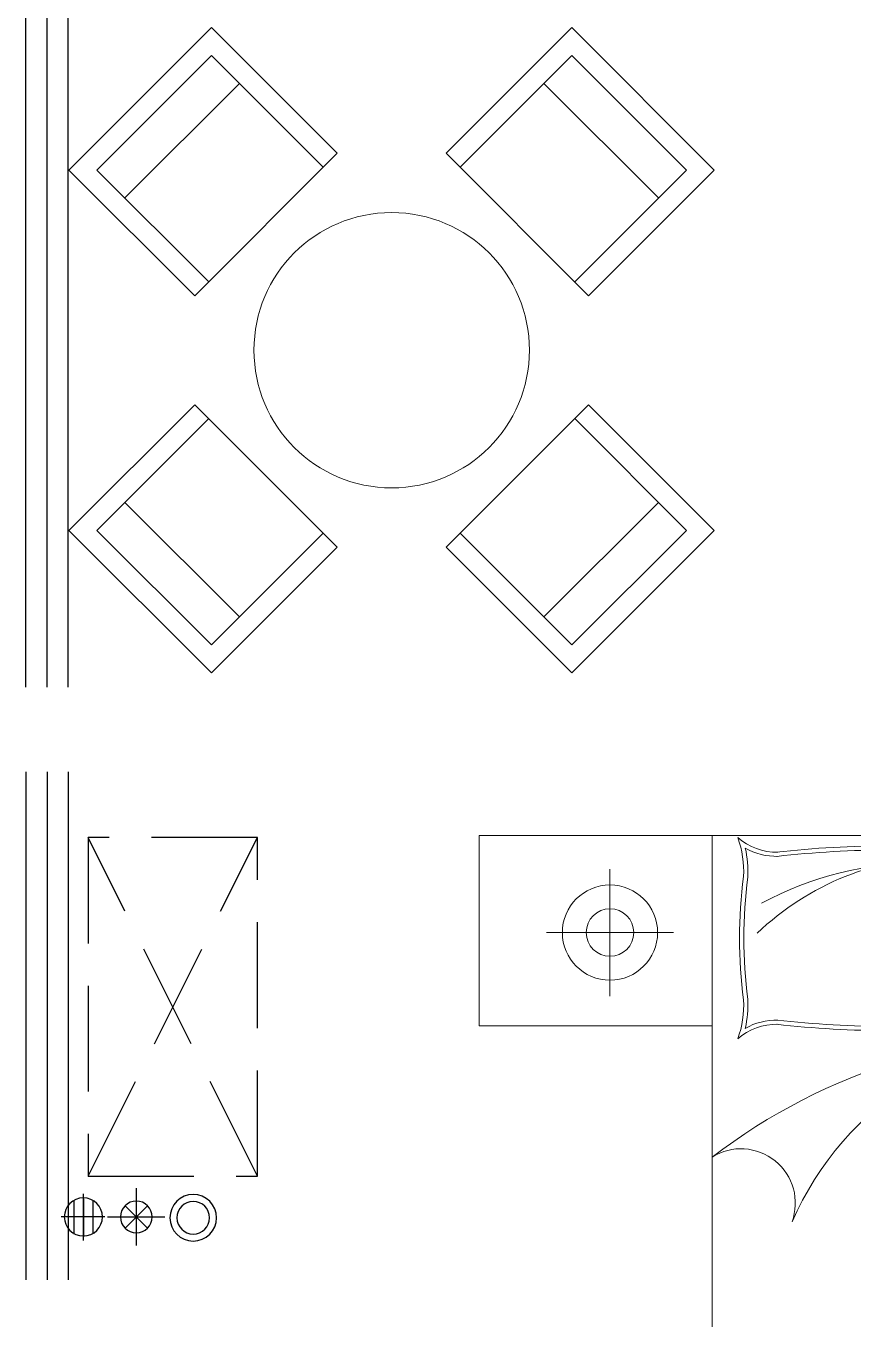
# Model space of a CAD drawing. Extents: x 72956 to 162056, y -6841 to 35159.
# Drawn here: x 84051 to 86005, y 15295 to 18351 of the extents above; entities that cross this region are included whole.
import ezdxf

# ---------------------------------------------------------------- set-up
doc = ezdxf.new("R2010")
doc.units = 0
doc.header["$LTSCALE"] = 1000
doc.header["$MEASUREMENT"] = 0
doc.linetypes.add('DASH', pattern=[0.35, 0.25, -0.1])
doc.layers.get('0').update_dxf_attribs({"linetype": 'CONTINUOUS'})
for name, color, linetype in [('-厨卫', 154, 'CONTINUOUS'), ('-阳台栏杆', 152, 'CONTINUOUS'), ('A-AD-ARCH-AXIS', 1, 'CONTINUOUS'), ('A-AE-PIPE-ROOF', 10, 'CONTINUOUS'), ('A-AE-PIPE-SMAL', 51, 'CONTINUOUS'), ('A-WE-HOLE-TOLT', 14, 'CONTINUOUS'), ('AC', 33, 'CONTINUOUS'), ('fenshua', 233, 'CONTINUOUS'), ('改动', 1, 'CONTINUOUS')]:
    doc.layers.add(name, color=color, linetype=linetype)
doc.layers.add('-家具', color=44, linetype='CONTINUOUS', lineweight=9)

# ---------------------------------------------------------------- blocks, each defined once
blk = doc.blocks.new('4565767887yhj')
at = {"layer": 'AC', "linetype": 'DASH'}
for p, q in [((280735.2, 132575), (279935.2, 132175)), ((280735.2, 132175), (279935.2, 132575))]:
    blk.add_line(p, q, dxfattribs=at)
blk.add_lwpolyline([(279935.2, 132575), (280735.2, 132575), (280735.2, 132175), (279935.2, 132175)], close=True, dxfattribs=at)
blk = doc.blocks.new('w-p-r')
for radius in [55, 38.5]:
    blk.add_circle((0, 0), radius)
blk = doc.blocks.new('kongtiao')
at = {"layer": 'A-AD-ARCH-AXIS'}
for p, q in [((113322.9, 10563.1), (113322.9, 10666.3)), ((113379, 10613.6), (113268.4, 10613.6)), ((113322.9, 10556.3), (113322.9, 10420.8)), ((113255.2, 10488.6), (113390.7, 10488.6))]:
    blk.add_line(p, q, dxfattribs=at)
at = {"layer": 'A-AE-PIPE-SMAL'}
for p, q in [((113349.5, 10515.1), (113296.4, 10462.1)), ((113296.4, 10515.1), (113349.5, 10462.1)), ((113322.9, 10526.1), (113322.9, 10451.1)), ((113285.4, 10488.6), (113360.4, 10488.6))]:
    blk.add_line(p, q, dxfattribs=at)
blk.add_circle((113322.9, 10488.6), 37.5, dxfattribs=at)
at = {"layer": 'A-WE-HOLE-TOLT'}
for p, q in [((113285.9, 10636.1), (113363.8, 10636.1)), ((113279.9, 10613.6), (113369.9, 10613.6)), ((113284, 10591.1), (113361.9, 10591.1))]:
    blk.add_line(p, q, dxfattribs=at)
blk.add_circle((113322.9, 10613.6), 45, dxfattribs=at)
at = {"layer": 'A-AE-PIPE-ROOF'}
blk.add_blockref('w-p-r', (113324.9, 10354), dxfattribs=at)
at = {"layer": '改动', "linetype": 'ByBlock'}
blk.add_blockref('4565767887yhj', (-167508.4, -121972.7), dxfattribs=at)
blk = doc.blocks.new('yy')
at = {"layer": '-家具'}
for p, q in [((173993.8, 107019.3, 174879.8), (174330.4, 107355.8, 174879.8)), ((174330.4, 107355.8, 174879.8), (174627.4, 107058.9, 174879.8)), ((174884.8, 107058.9, 174879.8), (175181.8, 107355.8, 174879.8)), ((175181.8, 107355.8, 174879.8), (175518.3, 107019.3, 174879.8)), ((174059.8, 107019.3, 174879.8), (174330.4, 107289.9, 174879.8)), ((174330.4, 107289.9, 174879.8), (174594.4, 107025.9, 174879.8)), ((174917.8, 107025.9, 174879.8), (175181.8, 107289.9, 174879.8)), ((175181.8, 107289.9, 174879.8), (175452.3, 107019.3, 174879.8)), ((174125.8, 106953.3, 174879.8), (174396.4, 107223.9, 174879.8)), ((175115.8, 107223.9, 174879.8), (175386.3, 106953.3, 174879.8)), ((174627.4, 107058.9, 174879.8), (174290.8, 106722.3, 174879.8)), ((175221.4, 106722.3, 174879.8), (174884.8, 107058.9, 174879.8)), ((174290.8, 106722.3, 174879.8), (173993.8, 107019.3, 174879.8)), ((174323.8, 106755.3, 174879.8), (174059.8, 107019.3, 174879.8)), ((175452.3, 107019.3, 174879.8), (175188.4, 106755.3, 174879.8)), ((175518.3, 107019.3, 174879.8), (175221.4, 106722.3, 174879.8)), ((173993.8, 106167.9, 174879.8), (174290.8, 106464.9, 174879.8)), ((174290.8, 106464.9, 174879.8), (174627.4, 106128.3, 174879.8)), ((174884.8, 106128.3, 174879.8), (175221.4, 106464.9, 174879.8)), ((175221.4, 106464.9, 174879.8), (175518.3, 106167.9, 174879.8)), ((174059.8, 106167.9, 174879.8), (174323.8, 106431.9, 174879.8)), ((175188.4, 106431.9, 174879.8), (175452.3, 106167.9, 174879.8)), ((174396.4, 105963.3, 174879.8), (174125.8, 106233.9, 174879.8)), ((175386.3, 106233.9, 174879.8), (175115.8, 105963.3, 174879.8)), ((174330.4, 105831.3, 174879.8), (173993.8, 106167.9, 174879.8)), ((174330.4, 105897.3, 174879.8), (174059.8, 106167.9, 174879.8)), ((174594.4, 106161.3, 174879.8), (174330.4, 105897.3, 174879.8)), ((175181.8, 105897.3, 174879.8), (174917.8, 106161.3, 174879.8)), ((175452.3, 106167.9, 174879.8), (175181.8, 105897.3, 174879.8)), ((175518.3, 106167.9, 174879.8), (175181.8, 105831.3, 174879.8)), ((174627.4, 106128.3, 174879.8), (174330.4, 105831.3, 174879.8)), ((175181.8, 105831.3, 174879.8), (174884.8, 106128.3, 174879.8))]:
    blk.add_line(p, q, dxfattribs=at)
blk.add_circle((174756.1, 106593.6, 174879.8), 325.3, dxfattribs=at)
blk = doc.blocks.new('uuu')
at = {"layer": '-家具'}
for p, q in [((198148.6, 69094.2), (198148.6, 69644.2)), ((198148.6, 69644.2), (198598.6, 69644.2)), ((198598.6, 69644.2), (198598.6, 69094.2)), ((198598.6, 69644.2), (198598.6, 69094.2)), ((198378.1, 69185.4), (198378.1, 69485.4)), ((198378.1, 69185.4), (198378.1, 69485.4)), ((198528.1, 69335.4), (198228.1, 69335.4)), ((198528.1, 69335.4), (198228.1, 69335.4)), ((198598.6, 69094.2), (198148.6, 69094.2)), ((200098.6, 69094.2), (198148.6, 69094.2)), ((198598.6, 69094.2), (198148.6, 69094.2)), ((200098.6, 69094.2), (198148.6, 69094.2)), ((198148.6, 69094.2), (198148.6, 67594.2)), ((198598.6, 69094.2), (198148.6, 69094.2))]:
    blk.add_line(p, q, dxfattribs=at)
for radius in [112.5, 112.5, 56.2, 56.2]:
    blk.add_circle((198378.1, 69335.4), radius, dxfattribs=at)
for centre, radius, start, end in [((200062.7, 68217.2), 1449.5, 142.7678, 182.443), ((200062.7, 68217.2), 1449.5, 142.7678, 182.443), ((199017.5, 69026), 128.5, 147.9527, 290.2034), ((199017.5, 69026), 128.5, 147.9527, 290.2034), ((198050.7, 68942.5), 137.5, 358.4473, 41.5839), ((198232.4, 69244.7), 225.2, 249.515, 273.4755), ((198050.7, 68942.5), 137.5, 358.4473, 41.5839), ((198232.4, 69244.7), 225.2, 249.515, 273.4755), ((198391.5, 67888.8), 1140.4, 82.668, 97.332), ((198391.5, 67888.8), 1140.4, 82.668, 97.332), ((198550.7, 69244.7), 225.2, 266.5245, 290.485), ((198550.7, 69244.7), 225.2, 266.5245, 290.485), ((198732.4, 68942.5), 137.5, 138.4161, 181.5527), ((198732.4, 68942.5), 137.5, 138.4161, 181.5527), ((198050.7, 68942.5), 147.4, 358.4473, 29.8513), ((198232.4, 69244.7), 235.1, 256.7699, 273.4755), ((198050.7, 68942.5), 147.4, 358.4473, 29.8513), ((198232.4, 69244.7), 235.1, 256.7699, 273.4755), ((198391.5, 67888.8), 1130.4, 82.668, 97.332), ((198391.5, 67888.8), 1130.4, 82.668, 97.332), ((198550.7, 69244.7), 235.1, 266.5245, 283.2301), ((198550.7, 69244.7), 235.1, 266.5245, 283.2301), ((198732.4, 68942.5), 147.4, 150.1487, 181.5527), ((198732.4, 68942.5), 147.4, 150.1487, 181.5527), ((198855.6, 68534.1), 657.5, 136.3594, 179.8172), ((198855.6, 68534.1), 657.5, 136.3594, 179.8172), ((199027.4, 68594.7), 814.4, 151.9399, 180.0352), ((199027.4, 68594.7), 814.4, 151.9399, 180.0352), ((200570.1, 68673.8), 2396.9, 173.5639, 186.4254), ((200570.1, 68673.8), 2396.9, 173.5639, 186.4254), ((200570.6, 68673.8), 2387.5, 173.559, 186.4303), ((200570.6, 68673.8), 2387.5, 173.559, 186.4303), ((196212.5, 68673.8), 2387.5, 353.5697, 6.441), ((196212.5, 68673.8), 2387.5, 353.5697, 6.441), ((196213, 68673.8), 2396.9, 353.5746, 6.4361), ((196213, 68673.8), 2396.9, 353.5746, 6.4361), ((199362, 68220.6), 747.7, 113.668, 182.0491), ((199362, 68220.6), 747.7, 113.668, 182.0491)]:
    blk.add_arc(centre, radius, start, end, dxfattribs=at)
blk = doc.blocks.new('A-6家具1')
at = {"layer": '-家具'}
blk.add_blockref('yy', (-89841.2, 5905.9, -174879.8), dxfattribs=at)
at = {"layer": '-家具', "extrusion": (0, 0, -1), "zscale": -1, "rotation": 270}
blk.add_blockref('uuu', (-154766, 309501.7), dxfattribs=at)

msp = doc.modelspace()

# ---------------------------------------------------------------- linework, layer by layer
at = {"layer": '-阳台栏杆'}
for p, q in [((84050.748, 16788.456), (84050.748, 21288.564)), ((84100.748, 16788.456), (84100.748, 21238.564)), ((84150.748, 16788.456), (84150.748, 21188.564)), ((84050.748, 16588.456), (84050.748, 15388.456)), ((84100.748, 16588.456), (84100.748, 15388.456)), ((84150.748, 16588.456), (84150.748, 15388.456))]:
    msp.add_line(p, q, dxfattribs=at)

# ---------------------------------------------------------------- block references
at = {"layer": '-厨卫'}
msp.add_blockref('A-6家具1', (0, -94914.713), dxfattribs=at)
at = {"layer": 'fenshua', "xscale": -1, "rotation": 90}
msp.add_blockref('kongtiao', (94800.161, 128859.905), dxfattribs=at)

doc.saveas('drawing.dxf')
